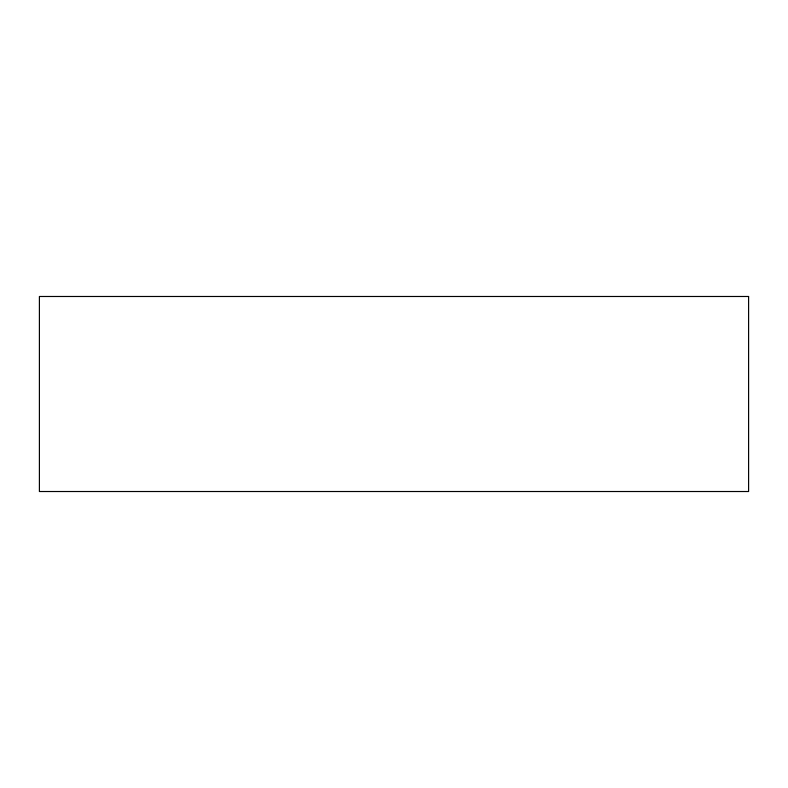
<?xml version="1.0" encoding="UTF-8"?>
<svg xmlns="http://www.w3.org/2000/svg" width="788" height="788" viewBox="0 0 788 788"><rect width="100%" height="100%" fill="white"/><g stroke="black" fill="none" stroke-linecap="round" stroke-linejoin="round"><path stroke-width="1.18" d="M748.6 296.485L39.4 296.485L39.4 491.515L748.6 491.515L748.6 296.485"/></g></svg>
